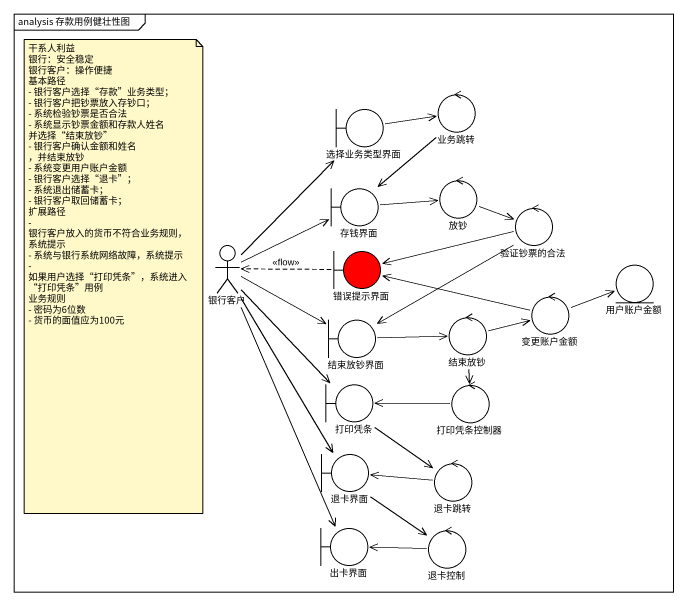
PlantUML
@startuml
mainframe analysis 存款用例健壮性图
control 业务跳转
boundary 选择业务类型界面
control 放钞
boundary 存钱界面
control 验证钞票的合法
actor 银行客户
boundary 错误提示界面 #FF0000
control 变更账户金额
entity 用户账户金额
boundary 结束放钞界面
control 结束放钞
boundary 打印凭条
control 打印凭条控制器
boundary 退卡界面
control 退卡跳转
boundary 出卡界面
control 退卡控制
业务跳转 --> 存钱界面
选择业务类型界面 -right-> 业务跳转
放钞 -right-> 验证钞票的合法
存钱界面 -right-> 放钞
验证钞票的合法 -left-> 错误提示界面
验证钞票的合法 --> 结束放钞界面
银行客户 -up-> 选择业务类型界面
银行客户 -right-> 存钱界面
银行客户 -right-> 结束放钞界面
银行客户 --> 打印凭条
银行客户 --> 退卡界面
银行客户 --> 出卡界面
错误提示界面 .left.> 银行客户 : <<flow>>
变更账户金额 -left-> 错误提示界面
变更账户金额 -right-> 用户账户金额
结束放钞界面 -right-> 结束放钞
结束放钞 -right-> 变更账户金额
结束放钞 --> 打印凭条控制器
打印凭条 --> 退卡跳转
打印凭条控制器 -left-> 打印凭条
退卡界面 --> 退卡控制
退卡跳转 -left-> 退卡界面
退卡控制 -left-> 出卡界面
note as N1
  干系人利益
  银行：安全稳定
  银行客户：操作便捷
  基本路径
  - 银行客户选择“存款”业务类型；
  - 银行客户把钞票放入存钞口；
  - 系统检验钞票是否合法
  - 系统显示钞票金额和存款人姓名 并选择“结束放钞”
  - 银行客户确认金额和姓名 ，并结束放钞
  - 系统变更用户账户金额
  - 银行客户选择“退卡”；
  - 系统退出储蓄卡；
  - 银行客户取回储蓄卡；
  扩展路径
  - 银行客户放入的货币不符合业务规则，系统提示
  - 系统与银行系统网络故障，系统提示
  - 如果用户选择“打印凭条”，系统进入“打印凭条”用例
  业务规则
  - 密码为6位数
  - 货币的面值应为100元
end note
@enduml
